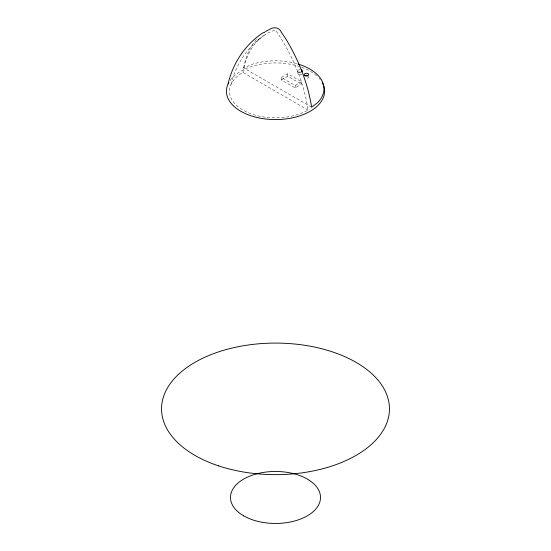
<?xml version="1.0" encoding="UTF-8"?>
<svg xmlns="http://www.w3.org/2000/svg" width="551" height="551" viewBox="0 0 551 551"><rect width="100%" height="100%" fill="white"/><g stroke="black" fill="none" stroke-linecap="round" stroke-linejoin="round"><path stroke-width="0.41" stroke-dasharray="2.75 2.07" d="M242.922 72.443L243.356 70.246A120.876 69.791 60 0 1 275.5 30.002A120.876 69.791 60 0 1 307.644 107.362L308.078 110.062A46.07 26.6 0 0 1 242.922 110.062A46.07 26.6 0 0 1 242.922 72.443L308.078 110.062M231 84.372C235.635 64.818 247.516 46.773 264.129 35.367M257.469 40.402L260.775 37.909M281.334 77.471L287.698 73.793L301.493 81.762L301.493 84.207L295.129 87.884L281.334 79.923L281.334 77.471L295.129 85.433L301.493 81.762M281.334 79.923L287.698 76.245L301.493 84.207M311.611 107.204L243.632 67.952L251.27 64.57A48.46 27.977 0 0 1 298.153 64.068M297.871 70.914L297.871 73.366M295.129 85.433L295.129 87.884M287.698 73.793L287.698 76.245M243.632 67.952A119.271 68.861 60 0 1 257.627 38.129M230.166 80.412A49.067 28.328 0 0 1 300.033 66.719M301.714 67.305A49.067 28.328 0 0 1 317.996 77.085M319.215 78.387A49.067 28.328 0 0 1 320.324 79.73M301.707 74.282A2.252 1.302 0 0 1 298.67 74.357A2.252 1.302 0 0 1 298.277 72.622A2.252 1.302 0 0 1 301.245 72.236M308.436 76.389A2.252 1.302 0 0 1 308.271 77.829A2.252 1.302 0 0 1 305.901 78.297M301.245 72.036A2.252 1.302 0 0 1 297.946 71.251A2.252 1.302 0 0 1 300.116 69.612"/><path stroke-width="0.83" d="M228.1 83.917C232.742 63.262 245.415 44.197 263.24 32.626M322.17 82.505A49.067 28.328 0 0 1 275.5 119.581A49.067 28.328 0 0 1 228.83 82.505M298.153 64.068A48.46 27.977 0 0 1 317.472 102.796L311.611 107.204A119.271 68.861 60 0 0 285.742 38.818L281.368 32.233C279.295 27.268 273.668 26.586 269.501 29.437A119.271 68.861 60 0 0 265.644 31.559M305.357 75.914A2.252 1.302 0 0 1 307.61 75.914M301.245 69.791A2.252 1.302 0 0 1 301.707 71.83M263.805 32.778A119.271 68.861 60 0 1 265.024 31.958M243.673 515.839A45.01 25.987 0 0 0 318.981 504.186A45.01 25.987 0 0 0 263.853 472.359A45.01 25.987 0 0 0 243.673 515.839M218.527 465.843A113.954 65.789 0 0 0 389.454 408.87A113.954 65.789 0 0 0 218.527 351.896A113.954 65.789 0 0 0 218.527 465.843M304.896 75.508A2.252 1.302 0 0 0 308.656 74.929A2.252 1.302 0 0 0 305.901 73.331A2.252 1.302 0 0 0 304.896 75.508"/></g></svg>
